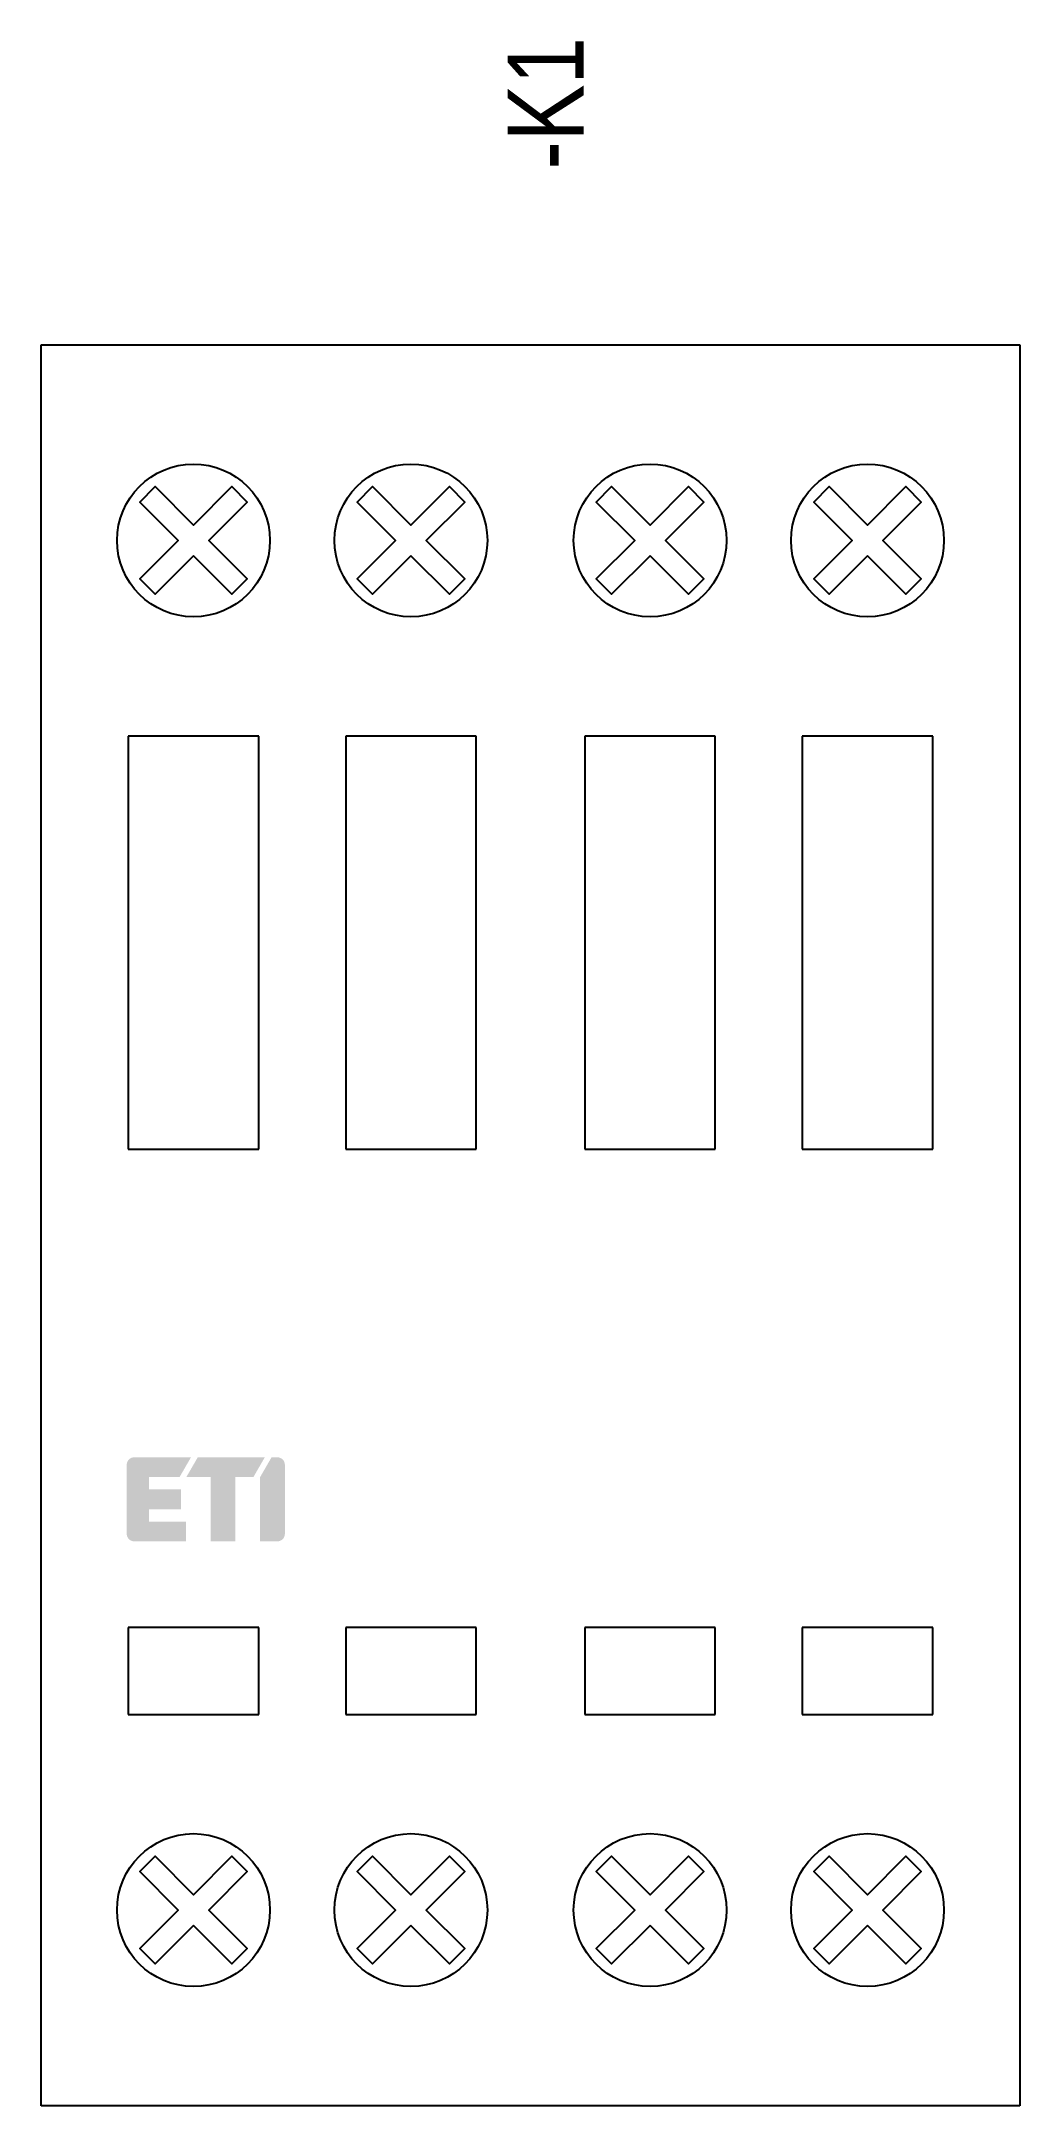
# Model space of a CAD drawing. Header units: millimetres. Extents: x 2509.8 to 2554.8, y 1757.1 to 1852.
import ezdxf

# ---------------------------------------------------------------- set-up
doc = ezdxf.new("R2010")
doc.units = ezdxf.units.MM
doc.layers.add('2DE_OBJ_Eti-Apparatus', color=7, linetype='Continuous', lineweight=25)
doc.layers.add('2DE_TXTNUM', color=7, linetype='Continuous', lineweight=9)
doc.styles.add('CP_ATTR', font='ARIAL.TTF')
doc.styles.add('CP_ELATT', font='ARIAL.TTF')

# ---------------------------------------------------------------- blocks, each defined once
blk = doc.blocks.new('2d_eti_logo_vert')
h = blk.add_hatch(color=222)
h.dxf.hatch_style = 1
h.paths.add_polyline_path([(0.561, 5.829), (-0.342, 6.35), (-0.342, 3.266), (0.566, 2.742), (0.566, 3.856), (3.522, 3.856), (3.522, 4.993), (0.561, 4.998)])
edge = h.paths.add_edge_path()
edge.add_line((3.522, 0.341), (3.522, 2.727))
edge.add_line((3.522, 2.727), (2.613, 2.727))
edge.add_line((2.613, 2.727), (2.613, 1.023))
edge.add_line((2.613, 1.023), (2.045, 1.023))
edge.add_line((2.045, 1.023), (2.045, 2.5))
edge.add_line((2.045, 2.5), (1.136, 2.5))
edge.add_line((1.136, 2.5), (1.136, 1.023))
edge.add_line((1.136, 1.023), (0.561, 1.023))
edge.add_line((0.561, 1.023), (0.561, 2.433))
edge.add_line((0.561, 2.433), (-0.342, 2.955))
edge.add_line((-0.342, 2.955), (-0.342, 0.341))
edge.add_ellipse((-0.001, 0.341), major_axis=(0, 0.341), ratio=1, start_angle=90, end_angle=180)
edge.add_line((-0.001, 0), (3.181, 0))
edge.add_ellipse((3.181, 0.341), major_axis=(0, 0.341), ratio=1, start_angle=180, end_angle=270)
edge = h.paths.add_edge_path()
edge.add_line((3.522, 6.135), (3.522, 6.932))
edge.add_ellipse((3.181, 6.932), major_axis=(0, 0.341), ratio=1, start_angle=270, end_angle=360)
edge.add_line((3.181, 7.273), (-0.001, 7.273))
edge.add_ellipse((-0.001, 6.932), major_axis=(0, 0.341), ratio=1, start_angle=0, end_angle=90)
edge.add_line((-0.342, 6.932), (-0.342, 6.66))
edge.add_line((-0.342, 6.66), (0.567, 6.135))
edge.add_line((0.567, 6.135), (3.522, 6.135))
blk = doc.blocks.new('2de_eti_9_05049_foe6dac')
for p, q in [((0, 0), (45, 0)), ((0, -81), (0, 0)), ((45, 0), (45, -81)), ((10, -18), (4, -18)), ((4, -18), (4, -37)), ((10, -37), (10, -18)), ((14, -18), (14, -37)), ((20, -18), (14, -18)), ((20, -37), (20, -18)), ((25, -18), (25, -37)), ((31, -18), (25, -18)), ((31, -37), (31, -18)), ((41, -18), (35, -18)), ((35, -18), (35, -37)), ((41, -37), (41, -18)), ((4, -37), (10, -37)), ((14, -37), (20, -37)), ((25, -37), (31, -37)), ((35, -37), (41, -37)), ((10, -59), (4, -59)), ((4, -59), (4, -63)), ((10, -63), (10, -59)), ((14, -59), (14, -63)), ((20, -59), (14, -59)), ((20, -63), (20, -59)), ((25, -59), (25, -63)), ((31, -59), (25, -59)), ((31, -63), (31, -59)), ((41, -59), (35, -59)), ((35, -59), (35, -63)), ((41, -63), (41, -59)), ((4, -63), (10, -63)), ((14, -63), (20, -63)), ((25, -63), (31, -63)), ((35, -63), (41, -63)), ((45, -81), (0, -81))]:
    blk.add_line(p, q)
for points in [[(7, -9.707), (5.232, -11.475), (4.525, -10.768), (6.293, -9), (4.525, -7.232), (5.232, -6.525), (7, -8.293), (8.768, -6.525), (9.475, -7.232), (7.707, -9), (9.475, -10.768), (8.768, -11.475)], [(17, -9.707), (15.232, -11.475), (14.525, -10.768), (16.293, -9), (14.525, -7.232), (15.232, -6.525), (17, -8.293), (18.768, -6.525), (19.475, -7.232), (17.707, -9), (19.475, -10.768), (18.768, -11.475)], [(28, -9.707), (26.232, -11.475), (25.525, -10.768), (27.293, -9), (25.525, -7.232), (26.232, -6.525), (28, -8.293), (29.768, -6.525), (30.475, -7.232), (28.707, -9), (30.475, -10.768), (29.768, -11.475)], [(38, -9.707), (36.232, -11.475), (35.525, -10.768), (37.293, -9), (35.525, -7.232), (36.232, -6.525), (38, -8.293), (39.768, -6.525), (40.475, -7.232), (38.707, -9), (40.475, -10.768), (39.768, -11.475)], [(7, -72.707), (5.232, -74.475), (4.525, -73.768), (6.293, -72), (4.525, -70.232), (5.232, -69.525), (7, -71.293), (8.768, -69.525), (9.475, -70.232), (7.707, -72), (9.475, -73.768), (8.768, -74.475)], [(17, -72.707), (15.232, -74.475), (14.525, -73.768), (16.293, -72), (14.525, -70.232), (15.232, -69.525), (17, -71.293), (18.768, -69.525), (19.475, -70.232), (17.707, -72), (19.475, -73.768), (18.768, -74.475)], [(28, -72.707), (26.232, -74.475), (25.525, -73.768), (27.293, -72), (25.525, -70.232), (26.232, -69.525), (28, -71.293), (29.768, -69.525), (30.475, -70.232), (28.707, -72), (30.475, -73.768), (29.768, -74.475)], [(38, -72.707), (36.232, -74.475), (35.525, -73.768), (37.293, -72), (35.525, -70.232), (36.232, -69.525), (38, -71.293), (39.768, -69.525), (40.475, -70.232), (38.707, -72), (40.475, -73.768), (39.768, -74.475)]]:
    blk.add_lwpolyline(points, close=True)
for centre in [(7, -9), (17, -9), (28, -9), (38, -9), (7, -72), (17, -72), (28, -72), (38, -72)]:
    blk.add_circle(centre, 3.516)
at = {"rotation": 270}
blk.add_blockref('2d_eti_logo_vert', (3.93, -51.517), dxfattribs=at)
at = {"linetype": 'ByBlock', "style": 'CP_ATTR', "flags": 9}
for tag, p in [('ORDER-NO', (-0.005, 0)), ('NAME', (-0.004, 0.001)), ('NUMBER', (-0.004, 0.001)), ('GROUP', (-0.004, 0.001)), ('ARTICLE', (-0.004, 0)), ('CHARACTER', (-0.004, 0)), ('OTHER', (-0.004, 0.001)), ('LINK', (-0.004, 0.001)), ('CURRENT', (-0.004, 0.001)), ('IP', (-0.004, 0.001)), ('PRODUCT-TYPE', (-0.004, 0)), ('PRODUCER', (-0.005, 0)), ('VOLTAGE', (-0.004, 0)), ('POWER', (-0.004, 0)), ('WEIGHT', (-0.004, 0)), ('ARTICLE-1', (-0.004, 0)), ('ARTICLE-2', (-0.004, 0)), ('FUNCTION', (-0.005, 0)), ('EL-STATUS', (-0.004, 0))]:
    blk.add_attdef(tag, p, '', height=0.00005, dxfattribs=at)
at = {"layer": '2DE_TXTNUM', "style": 'CP_ELATT', "width": 0.8}
blk.add_attdef('TAG', (24.95, 8.064), '', height=3.5, rotation=90, dxfattribs=at)

msp = doc.modelspace()

# ---------------------------------------------------------------- block references
at = {"layer": '2DE_OBJ_Eti-Apparatus'}
msp.add_blockref('2de_eti_9_05049_foe6dac', (2509.764, 1838.053), dxfattribs=at).add_auto_attribs({'TAG': '-K1'})

doc.saveas('drawing.dxf')
